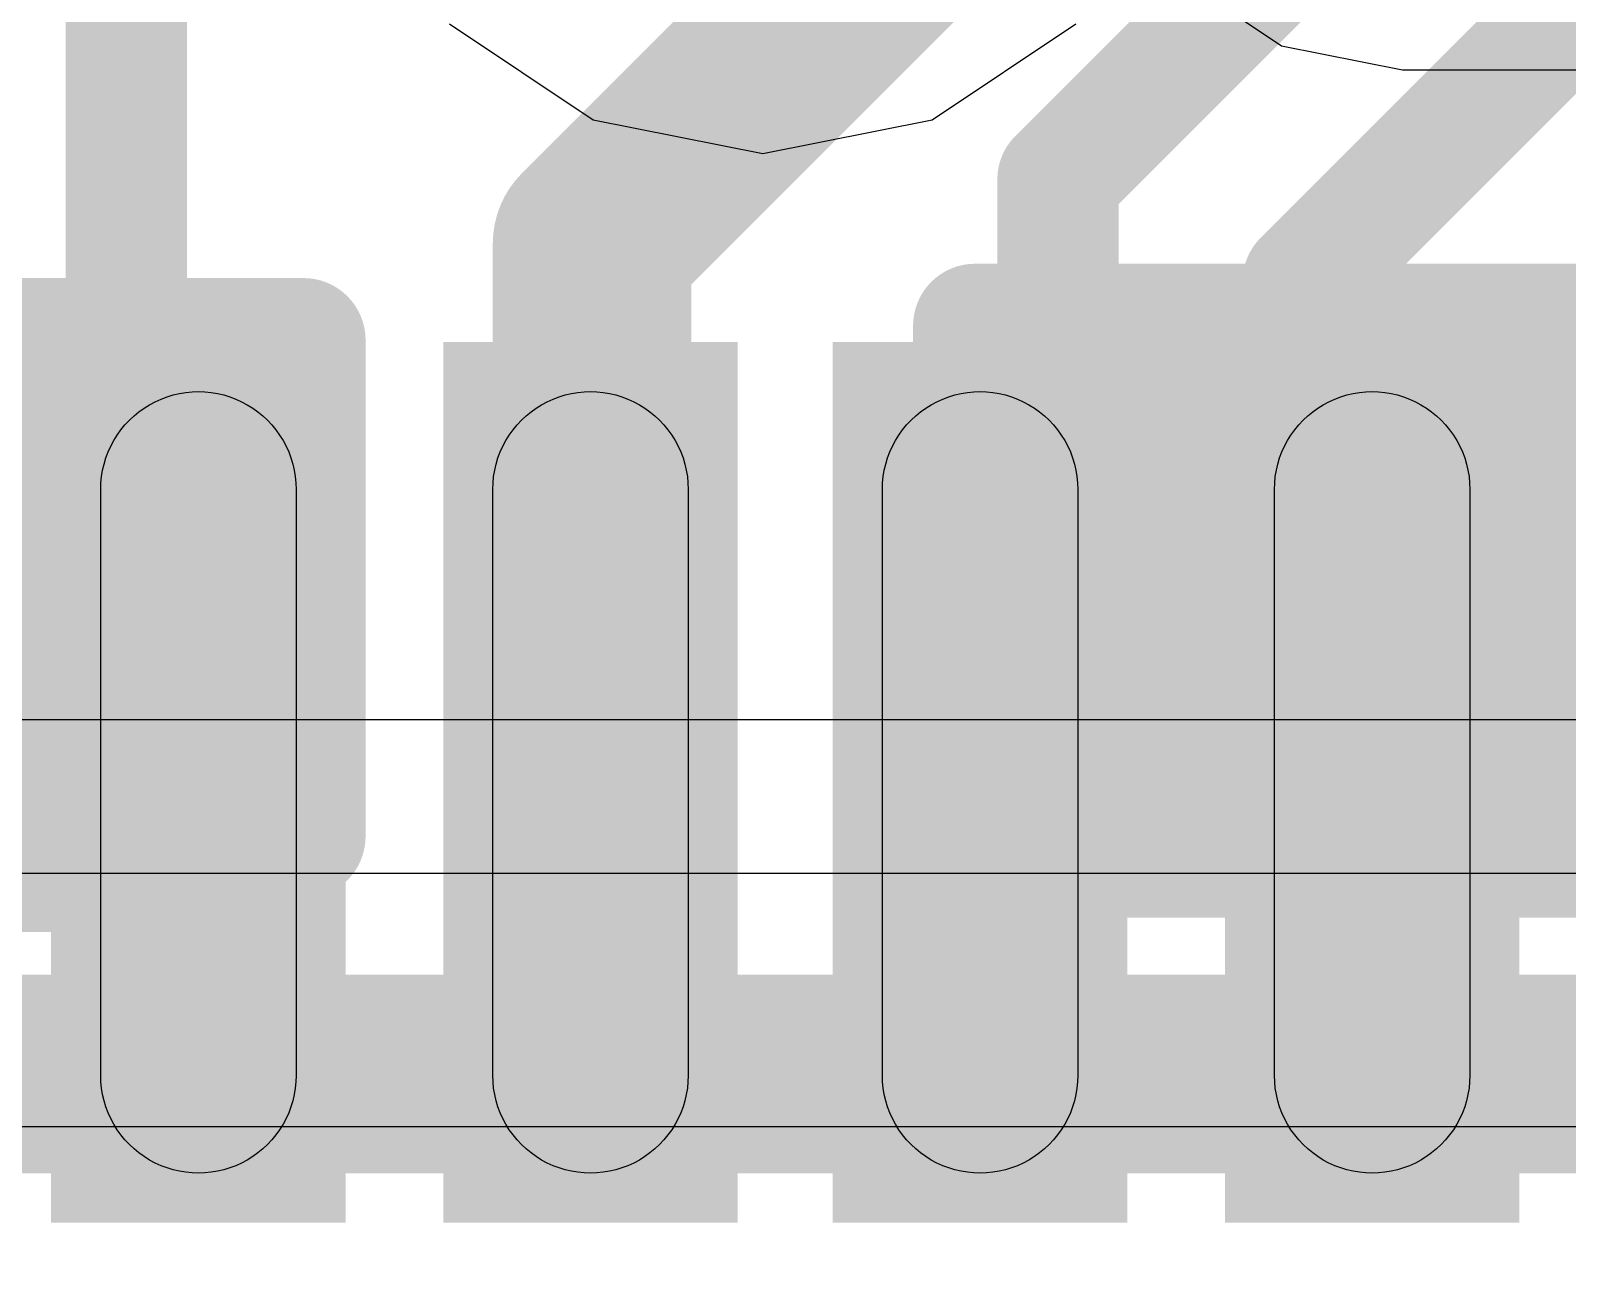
# Model space of a CAD drawing. Header units: inches. Extents: x 0 to 5271, y 0 to 5417.
# Drawn here: x 111.987 to 113.56, y 87.232 to 88.49 of the extents above; entities that cross this region are included whole.
import ezdxf

# ---------------------------------------------------------------- set-up
doc = ezdxf.new("R2010")
doc.units = ezdxf.units.IN
for name, color, linetype in [('Bottom Layer', 5, 'Continuous'), ('Bottom Paste', 16, 'Continuous'), ('Bottom Solder', 6, 'Continuous'), ('L6_SIG2', 130, 'Continuous'), ('Top Layer', 1, 'Continuous'), ('Top Overlay', 2, 'Continuous'), ('Top Paste', 8, 'Continuous'), ('Top Solder', 216, 'Continuous')]:
    doc.layers.add(name, color=color, linetype=linetype)

# ---------------------------------------------------------------- blocks, each defined once
blk = doc.blocks.new('WQFN_40_EP_5X5__B_417')
at = {"layer": 'Bottom Layer'}
for points in [[(-2.09934048, 1.90085472), (-2.09934048, 1.70085512), (-2.89933888, 1.70085512), (-2.89933888, 1.90085472)], [(-2.09934048, 1.49953472), (-2.09934048, 1.29953512), (-2.89933888, 1.29953512), (-2.89933888, 1.49953472)], [(-2.09934048, 1.10075472), (-2.09934048, 0.90075512), (-2.89933888, 0.90075512), (-2.89933888, 1.10075472)], [(-2.09934048, 0.69943472), (-2.09934048, 0.49943512), (-2.89933888, 0.49943512), (-2.89933888, 0.69943472)]]:
    blk.add_hatch(color=5, dxfattribs=at).paths.add_polyline_path(points)
at = {"layer": 'Bottom Solder'}
for points in [[(-2.04854048, 1.95165472), (-2.04854048, 1.65005512), (-2.95013888, 1.65005512), (-2.95013888, 1.95165472)], [(-2.04854048, 1.55033472), (-2.04854048, 1.24873512), (-2.95013888, 1.24873512), (-2.95013888, 1.55033472)], [(-2.04854048, 1.15155472), (-2.04854048, 0.84995512), (-2.95013888, 0.84995512), (-2.95013888, 1.15155472)], [(-2.04854048, 0.7502347199999999), (-2.04854048, 0.4486351199999999), (-2.95013888, 0.4486351199999999), (-2.95013888, 0.7502347199999999)]]:
    blk.add_hatch(color=6, dxfattribs=at).paths.add_polyline_path(points)
at = {"layer": 'Bottom Paste'}
for p, q in [((-2.8549092, 1.8839942), (-2.8493466, 1.887474)), ((-2.8493466, 1.887474), (-2.8435808, 1.8905474)), ((-2.8435808, 1.8905474), (-2.8376372, 1.8932398)), ((-2.8376372, 1.8932398), (-2.8315158, 1.8955512)), ((-2.8315158, 1.8955512), (-2.825242, 1.8974562)), ((-2.825242, 1.8974562), (-2.8188666, 1.8989294)), ((-2.8188666, 1.8989294), (-2.812415, 1.8999962)), ((-2.812415, 1.8999962), (-2.8058872, 1.9006566)), ((-2.8058872, 1.9006566), (-2.7993594, 1.9008598)), ((-2.7993594, 1.9008598), (-2.1993606, 1.9008598)), ((-2.1993606, 1.9008598), (-2.1928328, 1.9006566)), ((-2.1928328, 1.9006566), (-2.186305, 1.8999962)), ((-2.186305, 1.8999962), (-2.1798534, 1.8989294)), ((-2.1798534, 1.8989294), (-2.173478, 1.8974562)), ((-2.173478, 1.8974562), (-2.1672042, 1.8955512)), ((-2.1672042, 1.8955512), (-2.1610828, 1.8932398)), ((-2.1610828, 1.8932398), (-2.1551392, 1.8905474)), ((-2.1551392, 1.8905474), (-2.149348, 1.887474)), ((-2.149348, 1.887474), (-2.1438108, 1.8839942)), ((-2.870073, 1.8715736), (-2.8652978, 1.876044)), ((-2.8652978, 1.876044), (-2.8602432, 1.8801842)), ((-2.8602432, 1.8801842), (-2.8549092, 1.8839942)), ((-2.1438108, 1.8839942), (-2.1384768, 1.8801842)), ((-2.1384768, 1.8801842), (-2.1334222, 1.876044)), ((-2.1334222, 1.876044), (-2.128647, 1.8715736)), ((-2.8859734, 1.8508472), (-2.8824936, 1.8564098)), ((-2.8824936, 1.8564098), (-2.8786836, 1.8617438)), ((-2.8786836, 1.8617438), (-2.8745434, 1.8667984)), ((-2.8745434, 1.8667984), (-2.870073, 1.8715736)), ((-2.128647, 1.8715736), (-2.1241766, 1.8667984)), ((-2.1241766, 1.8667984), (-2.1200364, 1.8617438)), ((-2.1200364, 1.8617438), (-2.1162264, 1.8564098)), ((-2.1162264, 1.8564098), (-2.1127466, 1.8508472)), ((-2.8917392, 1.8391378), (-2.8890468, 1.8450814)), ((-2.8890468, 1.8450814), (-2.8859734, 1.8508472)), ((-2.1127466, 1.8508472), (-2.1096732, 1.8450814)), ((-2.1096732, 1.8450814), (-2.1069808, 1.8391378)), ((-2.8974288, 1.8203672), (-2.8959556, 1.8267426)), ((-2.8959556, 1.8267426), (-2.8940506, 1.8330164)), ((-2.8940506, 1.8330164), (-2.8917392, 1.8391378)), ((-2.1069808, 1.8391378), (-2.1046694, 1.8330164)), ((-2.1046694, 1.8330164), (-2.1027644, 1.8267426)), ((-2.1027644, 1.8267426), (-2.1012912, 1.8203672)), ((-2.899156, 1.8073878), (-2.8984956, 1.8139156)), ((-2.8984956, 1.8139156), (-2.8974288, 1.8203672)), ((-2.1012912, 1.8203672), (-2.1002244, 1.8139156)), ((-2.1002244, 1.8139156), (-2.1002244, 1.8139156)), ((-2.1002244, 1.8139156), (-2.099564, 1.8073878)), ((-2.8993592, 1.80086), (-2.899156, 1.8073878)), ((-2.899156, 1.7943322), (-2.8993592, 1.80086)), ((-2.8984956, 1.7878044), (-2.899156, 1.7943322)), ((-2.099564, 1.7943322), (-2.1002244, 1.7878044)), ((-2.099564, 1.8073878), (-2.0993608, 1.80086)), ((-2.0993608, 1.80086), (-2.099564, 1.7943322)), ((-2.8974288, 1.7813528), (-2.8984956, 1.7878044)), ((-2.8959556, 1.7749774), (-2.8974288, 1.7813528)), ((-2.1012912, 1.7813528), (-2.1027644, 1.7749774)), ((-2.1002244, 1.7878044), (-2.1012912, 1.7813528)), ((-2.8940506, 1.7687036), (-2.8959556, 1.7749774)), ((-2.8917392, 1.7625822), (-2.8940506, 1.7687036)), ((-2.8890468, 1.7566386), (-2.8917392, 1.7625822)), ((-2.1069808, 1.7625822), (-2.1096732, 1.7566386)), ((-2.1046694, 1.7687036), (-2.1069808, 1.7625822)), ((-2.1027644, 1.7749774), (-2.1046694, 1.7687036)), ((-2.8859734, 1.7508728), (-2.8890468, 1.7566386)), ((-2.8824936, 1.7453102), (-2.8859734, 1.7508728)), ((-2.1127466, 1.7508474), (-2.1162264, 1.7453102)), ((-2.1096732, 1.7566386), (-2.1127466, 1.7508474)), ((-2.8786836, 1.7399762), (-2.8824936, 1.7453102)), ((-2.8745434, 1.7349216), (-2.8786836, 1.7399762)), ((-2.870073, 1.7301464), (-2.8745434, 1.7349216)), ((-2.8652978, 1.725676), (-2.870073, 1.7301464)), ((-2.128647, 1.7301464), (-2.1334222, 1.725676)), ((-2.1241766, 1.7349216), (-2.128647, 1.7301464)), ((-2.1200364, 1.7399762), (-2.1241766, 1.7349216)), ((-2.1162264, 1.7453102), (-2.1200364, 1.7399762)), ((-2.8602432, 1.7215358), (-2.8652978, 1.725676)), ((-2.8549092, 1.7177258), (-2.8602432, 1.7215358)), ((-2.849372, 1.714246), (-2.8549092, 1.7177258)), ((-2.1438108, 1.7177258), (-2.1493734, 1.714246)), ((-2.1384768, 1.7215358), (-2.1438108, 1.7177258)), ((-2.1334222, 1.725676), (-2.1384768, 1.7215358)), ((-2.8435808, 1.7111726), (-2.849372, 1.714246)), ((-2.8376372, 1.7084802), (-2.8435808, 1.7111726)), ((-2.8315158, 1.7061688), (-2.8376372, 1.7084802)), ((-2.825242, 1.7042638), (-2.8315158, 1.7061688)), ((-2.8188666, 1.7027906), (-2.825242, 1.7042638)), ((-2.812415, 1.7017238), (-2.8188666, 1.7027906)), ((-2.8058872, 1.7010634), (-2.812415, 1.7017238)), ((-2.7993594, 1.7008602), (-2.8058872, 1.7010634)), ((-2.1993606, 1.7008602), (-2.7993594, 1.7008602)), ((-2.1928328, 1.7010634), (-2.1993606, 1.7008602)), ((-2.186305, 1.7017238), (-2.1928328, 1.7010634)), ((-2.1798534, 1.7027906), (-2.186305, 1.7017238)), ((-2.173478, 1.7042638), (-2.1798534, 1.7027906)), ((-2.1672042, 1.7061688), (-2.173478, 1.7042638)), ((-2.1610828, 1.7084802), (-2.1672042, 1.7061688)), ((-2.1551392, 1.7111726), (-2.1610828, 1.7084802)), ((-2.1493734, 1.714246), (-2.1551392, 1.7111726)), ((-2.8376372, 1.4919198), (-2.8315158, 1.4942312)), ((-2.8315158, 1.4942312), (-2.825242, 1.4961362)), ((-2.825242, 1.4961362), (-2.8188666, 1.4976094)), ((-2.8188666, 1.4976094), (-2.812415, 1.4986762)), ((-2.812415, 1.4986762), (-2.8058872, 1.4993366)), ((-2.8058872, 1.4993366), (-2.7993594, 1.4995398)), ((-2.7993594, 1.4995398), (-2.1993606, 1.4995398)), ((-2.1993606, 1.4995398), (-2.1928328, 1.4993366)), ((-2.1928328, 1.4993366), (-2.186305, 1.4986762)), ((-2.186305, 1.4986762), (-2.1798534, 1.4976094)), ((-2.1798534, 1.4976094), (-2.173478, 1.4961362)), ((-2.173478, 1.4961362), (-2.1672042, 1.4942312)), ((-2.1672042, 1.4942312), (-2.1610828, 1.4919198)), ((-2.8652978, 1.474724), (-2.8602432, 1.4788642)), ((-2.8602432, 1.4788642), (-2.8549092, 1.4826742)), ((-2.8549092, 1.4826742), (-2.8493466, 1.486154)), ((-2.8493466, 1.486154), (-2.8435808, 1.4892274)), ((-2.8435808, 1.4892274), (-2.8376372, 1.4919198)), ((-2.1610828, 1.4919198), (-2.1551392, 1.4892274)), ((-2.1551392, 1.4892274), (-2.149348, 1.486154)), ((-2.149348, 1.486154), (-2.1438108, 1.4826742)), ((-2.1438108, 1.4826742), (-2.1384768, 1.4788642)), ((-2.1384768, 1.4788642), (-2.1334222, 1.474724)), ((-2.8786836, 1.4604238), (-2.8745434, 1.4654784)), ((-2.8745434, 1.4654784), (-2.870073, 1.4702536)), ((-2.870073, 1.4702536), (-2.8652978, 1.474724)), ((-2.1334222, 1.474724), (-2.128647, 1.4702536)), ((-2.128647, 1.4702536), (-2.1241766, 1.4654784)), ((-2.1241766, 1.4654784), (-2.1200364, 1.4604238)), ((-2.8890468, 1.4437614), (-2.8859734, 1.4495272)), ((-2.8859734, 1.4495272), (-2.8824936, 1.4550898)), ((-2.8824936, 1.4550898), (-2.8786836, 1.4604238)), ((-2.1200364, 1.4604238), (-2.1162264, 1.4550898)), ((-2.1162264, 1.4550898), (-2.1127466, 1.4495272)), ((-2.1127466, 1.4495272), (-2.1096732, 1.4437614)), ((-2.8959556, 1.4254226), (-2.8940506, 1.4316964)), ((-2.8940506, 1.4316964), (-2.8917392, 1.4378178)), ((-2.8917392, 1.4378178), (-2.8890468, 1.4437614)), ((-2.1096732, 1.4437614), (-2.1069808, 1.4378178)), ((-2.1069808, 1.4378178), (-2.1046694, 1.4316964)), ((-2.1046694, 1.4316964), (-2.1027644, 1.4254226)), ((-2.8984956, 1.4125956), (-2.8974288, 1.4190472)), ((-2.8974288, 1.4190472), (-2.8959556, 1.4254226)), ((-2.1027644, 1.4254226), (-2.1012912, 1.4190472)), ((-2.1012912, 1.4190472), (-2.1002244, 1.4125956)), ((-2.8993592, 1.39954), (-2.899156, 1.4060678)), ((-2.899156, 1.4060678), (-2.8984956, 1.4125956)), ((-2.1002244, 1.4125956), (-2.1002244, 1.4125956)), ((-2.1002244, 1.4125956), (-2.099564, 1.4060678)), ((-2.099564, 1.4060678), (-2.0993608, 1.39954)), ((-2.899156, 1.3930122), (-2.8993592, 1.39954)), ((-2.8984956, 1.3864844), (-2.899156, 1.3930122)), ((-2.8974288, 1.3800328), (-2.8984956, 1.3864844)), ((-2.1002244, 1.3864844), (-2.1012912, 1.3800328)), ((-2.099564, 1.3930122), (-2.1002244, 1.3864844)), ((-2.0993608, 1.39954), (-2.099564, 1.3930122)), ((-2.8959556, 1.3736574), (-2.8974288, 1.3800328)), ((-2.8940506, 1.3673836), (-2.8959556, 1.3736574)), ((-2.1027644, 1.3736574), (-2.1046694, 1.3673836)), ((-2.1012912, 1.3800328), (-2.1027644, 1.3736574)), ((-2.8917392, 1.3612622), (-2.8940506, 1.3673836)), ((-2.8890468, 1.3553186), (-2.8917392, 1.3612622)), ((-2.8859734, 1.3495528), (-2.8890468, 1.3553186)), ((-2.1096732, 1.3553186), (-2.1127466, 1.3495274)), ((-2.1069808, 1.3612622), (-2.1096732, 1.3553186)), ((-2.1046694, 1.3673836), (-2.1069808, 1.3612622)), ((-2.8824936, 1.3439902), (-2.8859734, 1.3495528)), ((-2.8786836, 1.3386562), (-2.8824936, 1.3439902)), ((-2.8745434, 1.3336016), (-2.8786836, 1.3386562)), ((-2.1200364, 1.3386562), (-2.1241766, 1.3336016)), ((-2.1162264, 1.3439902), (-2.1200364, 1.3386562)), ((-2.1127466, 1.3495274), (-2.1162264, 1.3439902)), ((-2.870073, 1.3288264), (-2.8745434, 1.3336016)), ((-2.8652978, 1.324356), (-2.870073, 1.3288264)), ((-2.8602432, 1.3202158), (-2.8652978, 1.324356)), ((-2.1334222, 1.324356), (-2.1384768, 1.3202158)), ((-2.128647, 1.3288264), (-2.1334222, 1.324356)), ((-2.1241766, 1.3336016), (-2.128647, 1.3288264)), ((-2.8549092, 1.3164058), (-2.8602432, 1.3202158)), ((-2.849372, 1.312926), (-2.8549092, 1.3164058)), ((-2.8435808, 1.3098526), (-2.849372, 1.312926)), ((-2.8376372, 1.3071602), (-2.8435808, 1.3098526)), ((-2.8315158, 1.3048488), (-2.8376372, 1.3071602)), ((-2.1610828, 1.3071602), (-2.1672042, 1.3048488)), ((-2.1551392, 1.3098526), (-2.1610828, 1.3071602)), ((-2.1493734, 1.312926), (-2.1551392, 1.3098526)), ((-2.1438108, 1.3164058), (-2.1493734, 1.312926)), ((-2.1384768, 1.3202158), (-2.1438108, 1.3164058)), ((-2.825242, 1.3029438), (-2.8315158, 1.3048488)), ((-2.8188666, 1.3014706), (-2.825242, 1.3029438)), ((-2.812415, 1.3004038), (-2.8188666, 1.3014706)), ((-2.8058872, 1.2997434), (-2.812415, 1.3004038)), ((-2.7993594, 1.2995402), (-2.8058872, 1.2997434)), ((-2.1993606, 1.2995402), (-2.7993594, 1.2995402)), ((-2.1928328, 1.2997434), (-2.1993606, 1.2995402)), ((-2.186305, 1.3004038), (-2.1928328, 1.2997434)), ((-2.1798534, 1.3014706), (-2.186305, 1.3004038)), ((-2.173478, 1.3029438), (-2.1798534, 1.3014706)), ((-2.1672042, 1.3048488), (-2.173478, 1.3029438)), ((-2.8549092, 1.0838942), (-2.8493466, 1.087374)), ((-2.8493466, 1.087374), (-2.8435808, 1.0904474)), ((-2.8435808, 1.0904474), (-2.8376372, 1.0931398)), ((-2.8376372, 1.0931398), (-2.8315158, 1.0954512)), ((-2.8315158, 1.0954512), (-2.825242, 1.0973562)), ((-2.825242, 1.0973562), (-2.8188666, 1.0988294)), ((-2.8188666, 1.0988294), (-2.812415, 1.0998962)), ((-2.812415, 1.0998962), (-2.8058872, 1.1005566)), ((-2.8058872, 1.1005566), (-2.7993594, 1.1007598)), ((-2.7993594, 1.1007598), (-2.1993606, 1.1007598)), ((-2.1993606, 1.1007598), (-2.1928328, 1.1005566)), ((-2.1928328, 1.1005566), (-2.186305, 1.0998962)), ((-2.186305, 1.0998962), (-2.1798534, 1.0988294)), ((-2.1798534, 1.0988294), (-2.173478, 1.0973562)), ((-2.173478, 1.0973562), (-2.1672042, 1.0954512)), ((-2.1672042, 1.0954512), (-2.1610828, 1.0931398)), ((-2.1610828, 1.0931398), (-2.1551392, 1.0904474)), ((-2.1551392, 1.0904474), (-2.149348, 1.087374)), ((-2.149348, 1.087374), (-2.1438108, 1.0838942)), ((-2.8745434, 1.0666984), (-2.870073, 1.0714736)), ((-2.870073, 1.0714736), (-2.8652978, 1.075944)), ((-2.8652978, 1.075944), (-2.8602432, 1.0800842)), ((-2.8602432, 1.0800842), (-2.8549092, 1.0838942)), ((-2.1438108, 1.0838942), (-2.1384768, 1.0800842)), ((-2.1384768, 1.0800842), (-2.1334222, 1.075944)), ((-2.1334222, 1.075944), (-2.128647, 1.0714736)), ((-2.128647, 1.0714736), (-2.1241766, 1.0666984)), ((-2.8859734, 1.0507472), (-2.8824936, 1.0563098)), ((-2.8824936, 1.0563098), (-2.8786836, 1.0616438)), ((-2.8786836, 1.0616438), (-2.8745434, 1.0666984)), ((-2.1241766, 1.0666984), (-2.1200364, 1.0616438)), ((-2.1200364, 1.0616438), (-2.1162264, 1.0563098)), ((-2.1162264, 1.0563098), (-2.1127466, 1.0507472)), ((-2.8940506, 1.0329164), (-2.8917392, 1.0390378)), ((-2.8917392, 1.0390378), (-2.8890468, 1.0449814)), ((-2.8890468, 1.0449814), (-2.8859734, 1.0507472)), ((-2.1127466, 1.0507472), (-2.1096732, 1.0449814)), ((-2.1096732, 1.0449814), (-2.1069808, 1.0390378)), ((-2.1069808, 1.0390378), (-2.1046694, 1.0329164)), ((-2.8974288, 1.0202672), (-2.8959556, 1.0266426)), ((-2.8959556, 1.0266426), (-2.8940506, 1.0329164)), ((-2.1046694, 1.0329164), (-2.1027644, 1.0266426)), ((-2.1027644, 1.0266426), (-2.1012912, 1.0202672)), ((-2.8993592, 1.00076), (-2.899156, 1.0072878)), ((-2.899156, 1.0072878), (-2.8984956, 1.0138156)), ((-2.8984956, 1.0138156), (-2.8974288, 1.0202672)), ((-2.1012912, 1.0202672), (-2.1002244, 1.0138156)), ((-2.1002244, 1.0138156), (-2.1002244, 1.0138156)), ((-2.1002244, 1.0138156), (-2.099564, 1.0072878)), ((-2.099564, 1.0072878), (-2.0993608, 1.00076)), ((-2.899156, 0.9942321999999999), (-2.8993592, 1.00076)), ((-2.8984956, 0.9877043999999998), (-2.899156, 0.9942321999999999)), ((-2.099564, 0.9942321999999999), (-2.1002244, 0.9877043999999998)), ((-2.0993608, 1.00076), (-2.099564, 0.9942321999999999)), ((-2.8974288, 0.9812527999999999), (-2.8984956, 0.9877043999999998)), ((-2.8959556, 0.9748773999999999), (-2.8974288, 0.9812527999999999)), ((-2.1012912, 0.9812527999999999), (-2.1027644, 0.9748773999999999)), ((-2.1002244, 0.9877043999999998), (-2.1012912, 0.9812527999999999)), ((-2.8940506, 0.9686036), (-2.8959556, 0.9748773999999999)), ((-2.8917392, 0.9624822000000001), (-2.8940506, 0.9686036)), ((-2.8890468, 0.9565385999999999), (-2.8917392, 0.9624822000000001)), ((-2.1069808, 0.9624822000000001), (-2.1096732, 0.9565385999999999)), ((-2.1046694, 0.9686036), (-2.1069808, 0.9624822000000001)), ((-2.1027644, 0.9748773999999999), (-2.1046694, 0.9686036)), ((-2.8859734, 0.9507728), (-2.8890468, 0.9565385999999999)), ((-2.8824936, 0.9452102), (-2.8859734, 0.9507728)), ((-2.8786836, 0.9398761999999999), (-2.8824936, 0.9452102)), ((-2.1162264, 0.9452102), (-2.1200364, 0.9398761999999999)), ((-2.1127466, 0.9507473999999999), (-2.1162264, 0.9452102)), ((-2.1096732, 0.9565385999999999), (-2.1127466, 0.9507473999999999)), ((-2.8745434, 0.9348216), (-2.8786836, 0.9398761999999999)), ((-2.870073, 0.9300464), (-2.8745434, 0.9348216)), ((-2.8652978, 0.925576), (-2.870073, 0.9300464)), ((-2.128647, 0.9300464), (-2.1334222, 0.925576)), ((-2.1241766, 0.9348216), (-2.128647, 0.9300464)), ((-2.1200364, 0.9398761999999999), (-2.1241766, 0.9348216)), ((-2.8602432, 0.9214357999999999), (-2.8652978, 0.925576)), ((-2.8549092, 0.9176257999999999), (-2.8602432, 0.9214357999999999)), ((-2.849372, 0.914146), (-2.8549092, 0.9176257999999999)), ((-2.8435808, 0.9110725999999999), (-2.849372, 0.914146)), ((-2.1493734, 0.914146), (-2.1551392, 0.9110725999999999)), ((-2.1438108, 0.9176257999999999), (-2.1493734, 0.914146)), ((-2.1384768, 0.9214357999999999), (-2.1438108, 0.9176257999999999)), ((-2.1334222, 0.925576), (-2.1384768, 0.9214357999999999)), ((-2.8376372, 0.9083802000000001), (-2.8435808, 0.9110725999999999)), ((-2.8315158, 0.9060688), (-2.8376372, 0.9083802000000001)), ((-2.825242, 0.9041637999999999), (-2.8315158, 0.9060688)), ((-2.8188666, 0.9026906), (-2.825242, 0.9041637999999999)), ((-2.812415, 0.9016238), (-2.8188666, 0.9026906)), ((-2.8058872, 0.9009634), (-2.812415, 0.9016238)), ((-2.7993594, 0.9007602), (-2.8058872, 0.9009634)), ((-2.1993606, 0.9007602), (-2.7993594, 0.9007602)), ((-2.1928328, 0.9009634), (-2.1993606, 0.9007602)), ((-2.186305, 0.9016238), (-2.1928328, 0.9009634)), ((-2.1798534, 0.9026906), (-2.186305, 0.9016238)), ((-2.173478, 0.9041637999999999), (-2.1798534, 0.9026906)), ((-2.1672042, 0.9060688), (-2.173478, 0.9041637999999999)), ((-2.1610828, 0.9083802000000001), (-2.1672042, 0.9060688)), ((-2.1551392, 0.9110725999999999), (-2.1610828, 0.9083802000000001)), ((-2.8376372, 0.6918198), (-2.8315158, 0.6941312)), ((-2.8315158, 0.6941312), (-2.825242, 0.6960362)), ((-2.825242, 0.6960362), (-2.8188666, 0.6975094)), ((-2.8188666, 0.6975094), (-2.812415, 0.6985762)), ((-2.812415, 0.6985762), (-2.8058872, 0.6992366)), ((-2.8058872, 0.6992366), (-2.7993594, 0.6994398)), ((-2.7993594, 0.6994398), (-2.1993606, 0.6994398)), ((-2.1993606, 0.6994398), (-2.1928328, 0.6992366)), ((-2.1928328, 0.6992366), (-2.186305, 0.6985762)), ((-2.186305, 0.6985762), (-2.1798534, 0.6975094)), ((-2.1798534, 0.6975094), (-2.173478, 0.6960362)), ((-2.173478, 0.6960362), (-2.1672042, 0.6941312)), ((-2.1672042, 0.6941312), (-2.1610828, 0.6918198)), ((-2.8652978, 0.674624), (-2.8602432, 0.6787641999999999)), ((-2.8602432, 0.6787641999999999), (-2.8549092, 0.6825742)), ((-2.8549092, 0.6825742), (-2.8493466, 0.6860539999999999)), ((-2.8493466, 0.6860539999999999), (-2.8435808, 0.6891274)), ((-2.8435808, 0.6891274), (-2.8376372, 0.6918198)), ((-2.1610828, 0.6918198), (-2.1551392, 0.6891274)), ((-2.1551392, 0.6891274), (-2.149348, 0.6860539999999999)), ((-2.149348, 0.6860539999999999), (-2.1438108, 0.6825742)), ((-2.1438108, 0.6825742), (-2.1384768, 0.6787641999999999)), ((-2.1384768, 0.6787641999999999), (-2.1334222, 0.674624)), ((-2.8786836, 0.6603237999999999), (-2.8745434, 0.6653783999999999)), ((-2.8745434, 0.6653783999999999), (-2.870073, 0.6701536)), ((-2.870073, 0.6701536), (-2.8652978, 0.674624)), ((-2.1334222, 0.674624), (-2.128647, 0.6701536)), ((-2.128647, 0.6701536), (-2.1241766, 0.6653783999999999)), ((-2.1241766, 0.6653783999999999), (-2.1200364, 0.6603237999999999)), ((-2.8890468, 0.6436613999999999), (-2.8859734, 0.6494272)), ((-2.8859734, 0.6494272), (-2.8824936, 0.6549898)), ((-2.8824936, 0.6549898), (-2.8786836, 0.6603237999999999)), ((-2.1200364, 0.6603237999999999), (-2.1162264, 0.6549898)), ((-2.1162264, 0.6549898), (-2.1127466, 0.6494272)), ((-2.1127466, 0.6494272), (-2.1096732, 0.6436613999999999)), ((-2.8959556, 0.6253226), (-2.8940506, 0.6315964)), ((-2.8940506, 0.6315964), (-2.8917392, 0.6377178)), ((-2.8917392, 0.6377178), (-2.8890468, 0.6436613999999999)), ((-2.1096732, 0.6436613999999999), (-2.1069808, 0.6377178)), ((-2.1069808, 0.6377178), (-2.1046694, 0.6315964)), ((-2.1046694, 0.6315964), (-2.1027644, 0.6253226)), ((-2.8984956, 0.6124955999999999), (-2.8974288, 0.6189472)), ((-2.8974288, 0.6189472), (-2.8959556, 0.6253226)), ((-2.1027644, 0.6253226), (-2.1012912, 0.6189472)), ((-2.1012912, 0.6189472), (-2.1002244, 0.6124955999999999)), ((-2.8993592, 0.59944), (-2.899156, 0.6059678)), ((-2.899156, 0.5929122), (-2.8993592, 0.59944)), ((-2.899156, 0.6059678), (-2.8984956, 0.6124955999999999)), ((-2.1002244, 0.6124955999999999), (-2.1002244, 0.6124955999999999)), ((-2.1002244, 0.6124955999999999), (-2.099564, 0.6059678)), ((-2.099564, 0.6059678), (-2.0993608, 0.59944)), ((-2.0993608, 0.59944), (-2.099564, 0.5929122)), ((-2.8984956, 0.5863843999999999), (-2.899156, 0.5929122)), ((-2.8974288, 0.5799328), (-2.8984956, 0.5863843999999999)), ((-2.1002244, 0.5863843999999999), (-2.1012912, 0.5799328)), ((-2.099564, 0.5929122), (-2.1002244, 0.5863843999999999)), ((-2.8959556, 0.5735574), (-2.8974288, 0.5799328)), ((-2.8940506, 0.5672836), (-2.8959556, 0.5735574)), ((-2.8917392, 0.5611622), (-2.8940506, 0.5672836)), ((-2.1046694, 0.5672836), (-2.1069808, 0.5611622)), ((-2.1027644, 0.5735574), (-2.1046694, 0.5672836)), ((-2.1012912, 0.5799328), (-2.1027644, 0.5735574)), ((-2.8890468, 0.5552186), (-2.8917392, 0.5611622)), ((-2.8859734, 0.5494528), (-2.8890468, 0.5552186)), ((-2.1096732, 0.5552186), (-2.1127466, 0.5494274)), ((-2.1069808, 0.5611622), (-2.1096732, 0.5552186)), ((-2.8824936, 0.5438902), (-2.8859734, 0.5494528)), ((-2.8786836, 0.5385561999999999), (-2.8824936, 0.5438902)), ((-2.8745434, 0.5335015999999999), (-2.8786836, 0.5385561999999999)), ((-2.1200364, 0.5385561999999999), (-2.1241766, 0.5335015999999999)), ((-2.1162264, 0.5438902), (-2.1200364, 0.5385561999999999)), ((-2.1127466, 0.5494274), (-2.1162264, 0.5438902)), ((-2.870073, 0.5287264), (-2.8745434, 0.5335015999999999)), ((-2.8652978, 0.5242559999999999), (-2.870073, 0.5287264)), ((-2.8602432, 0.5201157999999999), (-2.8652978, 0.5242559999999999)), ((-2.8549092, 0.5163058), (-2.8602432, 0.5201157999999999)), ((-2.1384768, 0.5201157999999999), (-2.1438108, 0.5163058)), ((-2.1334222, 0.5242559999999999), (-2.1384768, 0.5201157999999999)), ((-2.128647, 0.5287264), (-2.1334222, 0.5242559999999999)), ((-2.1241766, 0.5335015999999999), (-2.128647, 0.5287264)), ((-2.849372, 0.512826), (-2.8549092, 0.5163058)), ((-2.8435808, 0.5097526), (-2.849372, 0.512826)), ((-2.8376372, 0.5070602), (-2.8435808, 0.5097526)), ((-2.8315158, 0.5047488), (-2.8376372, 0.5070602)), ((-2.825242, 0.5028438), (-2.8315158, 0.5047488)), ((-2.1672042, 0.5047488), (-2.173478, 0.5028438)), ((-2.1610828, 0.5070602), (-2.1672042, 0.5047488)), ((-2.1551392, 0.5097526), (-2.1610828, 0.5070602)), ((-2.1493734, 0.512826), (-2.1551392, 0.5097526)), ((-2.1438108, 0.5163058), (-2.1493734, 0.512826)), ((-2.8188666, 0.5013706), (-2.825242, 0.5028438)), ((-2.812415, 0.5003038), (-2.8188666, 0.5013706)), ((-2.8058872, 0.4996434), (-2.812415, 0.5003038)), ((-2.7993594, 0.4994401999999999), (-2.8058872, 0.4996434)), ((-2.1993606, 0.4994401999999999), (-2.7993594, 0.4994401999999999)), ((-2.1928328, 0.4996434), (-2.1993606, 0.4994401999999999)), ((-2.186305, 0.5003038), (-2.1928328, 0.4996434)), ((-2.1798534, 0.5013706), (-2.186305, 0.5003038)), ((-2.173478, 0.5028438), (-2.1798534, 0.5013706))]:
    blk.add_line(p, q, dxfattribs=at)
blk = doc.blocks.new('CAP_0402_587')
at = {"layer": 'Top Layer'}
for points in [[(-0.69849492, -0.31752032), (-0.69849492, 0.31747968), (-0.24129492, 0.31747968), (-0.24129492, -0.31752032)], [(0.2413050799999999, -0.31752032), (0.24130508, 0.31747968), (0.6985050799999999, 0.31747968), (0.6985050799999999, -0.31752032)]]:
    blk.add_hatch(color=1, dxfattribs=at).paths.add_polyline_path(points)
at = {"layer": 'Top Paste'}
for points in [[(-0.69849492, -0.31752032), (-0.69849492, 0.31747968), (-0.24129492, 0.31747968), (-0.24129492, -0.31752032)], [(0.2413050799999999, -0.31752032), (0.24130508, 0.31747968), (0.6985050799999999, 0.31747968), (0.6985050799999999, -0.31752032)]]:
    blk.add_hatch(color=8, dxfattribs=at).paths.add_polyline_path(points)
at = {"layer": 'Top Solder'}
for points in [[(-0.7584947999999999, -0.3775202), (-0.7584947999999999, 0.37747956), (-0.1812950399999999, 0.37747956), (-0.18129504, -0.3775202)], [(0.1813051999999999, -0.3775202), (0.1813052, 0.37747956), (0.75850496, 0.37747956), (0.75850496, -0.3775202)]]:
    blk.add_hatch(color=216, dxfattribs=at).paths.add_polyline_path(points)
at = {"layer": 'Top Overlay'}
for points in [[(-0.78739492, 0.40637968, 0.127, 0.127, 0), (-0.27939492, 0.40637968, 0.127, 0.127, 0)], [(-0.78739492, 0.40637968, 0.127, 0.127, 0), (-0.78739492, -0.4064203199999999, 0.127, 0.127, 0)], [(0.27940508, 0.40637968, 0.127, 0.127, 0), (0.7874050799999999, 0.40637968, 0.127, 0.127, 0)], [(0.7874050799999999, 0.40637968, 0.127, 0.127, 0), (0.7874050799999999, -0.4064203199999999, 0.127, 0.127, 0)], [(-0.78739492, -0.4064203199999999, 0.127, 0.127, 0), (-0.27939492, -0.4064203199999999, 0.127, 0.127, 0)], [(0.27940508, -0.4064203199999999, 0.127, 0.127, 0), (0.7874050799999999, -0.4064203199999999, 0.127, 0.127, 0)]]:
    blk.add_lwpolyline(points, format="xyseb", dxfattribs=at)
for points in [[(-0.81914492, 0.40637968, 0.0635, 0.0635, 1), (-0.7556449199999999, 0.40637968, 0.0635, 0.0635, 1)], [(-0.81914492, 0.40637968, 0.0635, 0.0635, 1), (-0.7556449199999999, 0.40637968, 0.0635, 0.0635, 1)], [(-0.31114492, 0.40637968, 0.0635, 0.0635, 1), (-0.24764492, 0.40637968, 0.0635, 0.0635, 1)], [(0.24765508, 0.40637968, 0.0635, 0.0635, 1), (0.31115508, 0.40637968, 0.0635, 0.0635, 1)], [(0.75565508, 0.40637968, 0.0635, 0.0635, 1), (0.8191550799999999, 0.40637968, 0.0635, 0.0635, 1)], [(0.75565508, 0.40637968, 0.0635, 0.0635, 1), (0.8191550799999999, 0.40637968, 0.0635, 0.0635, 1)], [(-0.81914492, -0.4064203199999999, 0.0635, 0.0635, 1), (-0.7556449199999999, -0.4064203199999999, 0.0635, 0.0635, 1)], [(-0.81914492, -0.4064203199999999, 0.0635, 0.0635, 1), (-0.7556449199999999, -0.4064203199999999, 0.0635, 0.0635, 1)], [(-0.31114492, -0.4064203199999999, 0.0635, 0.0635, 1), (-0.24764492, -0.4064203199999999, 0.0635, 0.0635, 1)], [(0.24765508, -0.4064203199999999, 0.0635, 0.0635, 1), (0.31115508, -0.4064203199999999, 0.0635, 0.0635, 1)], [(0.75565508, -0.4064203199999999, 0.0635, 0.0635, 1), (0.8191550799999999, -0.4064203199999999, 0.0635, 0.0635, 1)], [(0.75565508, -0.4064203199999999, 0.0635, 0.0635, 1), (0.8191550799999999, -0.4064203199999999, 0.0635, 0.0635, 1)]]:
    blk.add_lwpolyline(points, format="xyseb", close=True, dxfattribs=at)
blk = doc.blocks.new('CAP_0402_588')
at = {"layer": 'Top Layer'}
for points in [[(-0.69852032, -0.3174695199999999), (-0.69852032, 0.31753048), (-0.2413203199999999, 0.31753048), (-0.24132032, -0.3174695199999999)], [(0.24127968, -0.3174695199999999), (0.24127968, 0.31753048), (0.69847968, 0.31753048), (0.69847968, -0.3174695199999999)]]:
    blk.add_hatch(color=1, dxfattribs=at).paths.add_polyline_path(points)
at = {"layer": 'Top Paste'}
for points in [[(-0.69852032, -0.3174695199999999), (-0.69852032, 0.31753048), (-0.2413203199999999, 0.31753048), (-0.24132032, -0.3174695199999999)], [(0.24127968, -0.3174695199999999), (0.24127968, 0.31753048), (0.69847968, 0.31753048), (0.69847968, -0.3174695199999999)]]:
    blk.add_hatch(color=8, dxfattribs=at).paths.add_polyline_path(points)
at = {"layer": 'Top Solder'}
for points in [[(-0.7585202, -0.3774694), (-0.7585202, 0.37753036), (-0.1813204399999999, 0.37753036), (-0.18132044, -0.3774694)], [(0.1812797999999999, -0.3774694), (0.1812798, 0.37753036), (0.7584795599999999, 0.37753036), (0.7584795599999999, -0.3774694)]]:
    blk.add_hatch(color=216, dxfattribs=at).paths.add_polyline_path(points)
at = {"layer": 'Top Overlay'}
for points in [[(-0.78742032, 0.40643048, 0.127, 0.127, 0), (-0.27942032, 0.40643048, 0.127, 0.127, 0)], [(-0.78742032, 0.40643048, 0.127, 0.127, 0), (-0.78742032, -0.40636952, 0.127, 0.127, 0)], [(0.27937968, 0.40643048, 0.127, 0.127, 0), (0.78737968, 0.40643048, 0.127, 0.127, 0)], [(0.78737968, 0.40643048, 0.127, 0.127, 0), (0.78737968, -0.40636952, 0.127, 0.127, 0)], [(-0.78742032, -0.40636952, 0.127, 0.127, 0), (-0.27942032, -0.40636952, 0.127, 0.127, 0)], [(0.27937968, -0.40636952, 0.127, 0.127, 0), (0.78737968, -0.40636952, 0.127, 0.127, 0)]]:
    blk.add_lwpolyline(points, format="xyseb", dxfattribs=at)
for points in [[(-0.81917032, 0.40643048, 0.0635, 0.0635, 1), (-0.75567032, 0.40643048, 0.0635, 0.0635, 1)], [(-0.81917032, 0.40643048, 0.0635, 0.0635, 1), (-0.75567032, 0.40643048, 0.0635, 0.0635, 1)], [(-0.3111703199999999, 0.40643048, 0.0635, 0.0635, 1), (-0.24767032, 0.40643048, 0.0635, 0.0635, 1)], [(0.24762968, 0.40643048, 0.0635, 0.0635, 1), (0.31112968, 0.40643048, 0.0635, 0.0635, 1)], [(0.75562968, 0.40643048, 0.0635, 0.0635, 1), (0.81912968, 0.40643048, 0.0635, 0.0635, 1)], [(0.75562968, 0.40643048, 0.0635, 0.0635, 1), (0.81912968, 0.40643048, 0.0635, 0.0635, 1)], [(-0.81917032, -0.40636952, 0.0635, 0.0635, 1), (-0.75567032, -0.40636952, 0.0635, 0.0635, 1)], [(-0.81917032, -0.40636952, 0.0635, 0.0635, 1), (-0.75567032, -0.40636952, 0.0635, 0.0635, 1)], [(-0.3111703199999999, -0.40636952, 0.0635, 0.0635, 1), (-0.24767032, -0.40636952, 0.0635, 0.0635, 1)], [(0.24762968, -0.40636952, 0.0635, 0.0635, 1), (0.31112968, -0.40636952, 0.0635, 0.0635, 1)], [(0.75562968, -0.40636952, 0.0635, 0.0635, 1), (0.81912968, -0.40636952, 0.0635, 0.0635, 1)], [(0.75562968, -0.40636952, 0.0635, 0.0635, 1), (0.81912968, -0.40636952, 0.0635, 0.0635, 1)]]:
    blk.add_lwpolyline(points, format="xyseb", close=True, dxfattribs=at)

msp = doc.modelspace()

# ---------------------------------------------------------------- linework, layer by layer
at = {"layer": 'Bottom Layer'}
for points in [[(112.56169512, 88.27222122, 0.2032, 0.2032, 0), (113.93472006, 89.64524616, 0.2032, 0.2032, 0)], [(113.47678854, 88.42098648, 0.12418314, 0.12418314, 0), (113.8321828, 88.77638074, 0.12418314, 0.12418314, 0)], [(113.03862584, 88.3380504, 0.12418314, 0.12418314, 0), (113.37274506, 88.67216961999999, 0.12418314, 0.12418314, 0)], [(112.08497522, 88.09427898, 0.12418314, 0.12418314, 0), (112.08497522, 88.55902277999999, 0.12418314, 0.12418314, 0)], [(113.28980898, 88.23400946, 0.12418314, 0.12418314, 0), (113.476786, 88.42098648, 0.12418314, 0.12418314, 0)], [(113.476786, 88.42098648, 0.12418314, 0.12418314, 0), (113.47678854, 88.42098648, 0.12418314, 0.12418314, 0)], [(113.03862584, 88.1002302, 0.12418314, 0.12418314, 0), (113.03862584, 88.3380504, 0.12418314, 0.12418314, 0)], [(112.56169512, 87.72208008, 0.2032, 0.2032, 0), (112.56169512, 88.27222122, 0.2032, 0.2032, 0)], [(113.28980898, 88.09086522, 0.12418314, 0.12418314, 0), (113.28980898, 88.23400946, 0.12418314, 0.12418314, 0)], [(112.08497522, 88.09427898, 0.12418314, 0.12418314, 0), (112.15877492, 88.02047928, 0.12418314, 0.12418314, 0)], [(112.95887492, 88.02047928, 0.12418314, 0.12418314, 0), (113.03862584, 88.1002302, 0.12418314, 0.12418314, 0)], [(113.28980898, 88.09086522, 0.12418314, 0.12418314, 0), (113.36019492, 88.02047928, 0.12418314, 0.12418314, 0)], [(112.15877492, 87.72047988, 0.12418314, 0.12418314, 0), (112.15877492, 88.02047928, 0.12418314, 0.12418314, 0)], [(112.95887492, 87.72047988, 0.12418314, 0.12418314, 0), (112.95887492, 88.02047928, 0.12418314, 0.12418314, 0)], [(113.36019492, 87.72047988, 0.12418314, 0.12418314, 0), (113.36019492, 88.02047928, 0.12418314, 0.12418314, 0)], [(112.56009492, 87.72047988, 0.2032, 0.2032, 0), (112.56169512, 87.72208008, 0.2032, 0.2032, 0)]]:
    msp.add_lwpolyline(points, format="xyseb", dxfattribs=at)
for points in [[(113.44573958, 88.42098648, 0.0620903, 0.0620903, 1), (113.50783242, 88.42098648, 0.0620903, 0.0620903, 1)], [(113.44573958, 88.42098648, 0.0620903, 0.0620903, 1), (113.50783242, 88.42098648, 0.0620903, 0.0620903, 1)], [(113.44574212, 88.42098648, 0.0620903, 0.0620903, 1), (113.50783496, 88.42098648, 0.0620903, 0.0620903, 1)], [(113.44574212, 88.42098648, 0.0620903, 0.0620903, 1), (113.50783496, 88.42098648, 0.0620903, 0.0620903, 1)], [(113.00757942, 88.3380504, 0.0620903, 0.0620903, 1), (113.06967226, 88.3380504, 0.0620903, 0.0620903, 1)], [(113.00757942, 88.3380504, 0.0620903, 0.0620903, 1), (113.06967226, 88.3380504, 0.0620903, 0.0620903, 1)], [(112.51089512, 88.27222122, 0.1016, 0.1016, 1), (112.61249512, 88.27222122, 0.1016, 0.1016, 1)], [(112.51089512, 88.27222122, 0.1016, 0.1016, 1), (112.61249512, 88.27222122, 0.1016, 0.1016, 1)], [(113.25876256, 88.23400946, 0.0620903, 0.0620903, 1), (113.3208554, 88.23400946, 0.0620903, 0.0620903, 1)], [(113.25876256, 88.23400946, 0.0620903, 0.0620903, 1), (113.3208554, 88.23400946, 0.0620903, 0.0620903, 1)], [(112.0539288, 88.09427898, 0.0620903, 0.0620903, 1), (112.11602164, 88.09427898, 0.0620903, 0.0620903, 1)], [(112.0539288, 88.09427898, 0.0620903, 0.0620903, 1), (112.11602164, 88.09427898, 0.0620903, 0.0620903, 1)], [(113.00757942, 88.1002302, 0.0620903, 0.0620903, 1), (113.06967226, 88.1002302, 0.0620903, 0.0620903, 1)], [(113.00757942, 88.1002302, 0.0620903, 0.0620903, 1), (113.06967226, 88.1002302, 0.0620903, 0.0620903, 1)], [(113.25876256, 88.09086522, 0.0620903, 0.0620903, 1), (113.3208554, 88.09086522, 0.0620903, 0.0620903, 1)], [(113.25876256, 88.09086522, 0.0620903, 0.0620903, 1), (113.3208554, 88.09086522, 0.0620903, 0.0620903, 1)], [(112.1277285, 88.02047928, 0.0620903, 0.0620903, 1), (112.18982134, 88.02047928, 0.0620903, 0.0620903, 1)], [(112.1277285, 88.02047928, 0.0620903, 0.0620903, 1), (112.18982134, 88.02047928, 0.0620903, 0.0620903, 1)], [(112.9278285, 88.02047928, 0.0620903, 0.0620903, 1), (112.98992134, 88.02047928, 0.0620903, 0.0620903, 1)], [(112.9278285, 88.02047928, 0.0620903, 0.0620903, 1), (112.98992134, 88.02047928, 0.0620903, 0.0620903, 1)], [(113.3291485, 88.02047928, 0.0620903, 0.0620903, 1), (113.39124134, 88.02047928, 0.0620903, 0.0620903, 1)], [(113.3291485, 88.02047928, 0.0620903, 0.0620903, 1), (113.39124134, 88.02047928, 0.0620903, 0.0620903, 1)], [(112.50929492, 87.72047988, 0.1016, 0.1016, 1), (112.61089492, 87.72047988, 0.1016, 0.1016, 1)], [(112.51089512, 87.72208008, 0.1016, 0.1016, 1), (112.61249512, 87.72208008, 0.1016, 0.1016, 1)], [(112.51089512, 87.72208008, 0.1016, 0.1016, 1), (112.61249512, 87.72208008, 0.1016, 0.1016, 1)], [(112.1277285, 87.72047988, 0.0620903, 0.0620903, 1), (112.18982134, 87.72047988, 0.0620903, 0.0620903, 1)], [(112.9278285, 87.72047988, 0.0620903, 0.0620903, 1), (112.98992134, 87.72047988, 0.0620903, 0.0620903, 1)], [(113.3291485, 87.72047988, 0.0620903, 0.0620903, 1), (113.39124134, 87.72047988, 0.0620903, 0.0620903, 1)]]:
    msp.add_lwpolyline(points, format="xyseb", close=True, dxfattribs=at)
at = {"layer": 'L6_SIG2'}
for p, q in [((113.16460222, 88.54341448), (113.26745444, 88.47468969999998)), ((112.41591944, 88.4969401), (112.56294988, 88.39870306)), ((112.90981736, 88.39870306), (113.0568478, 88.49694518)), ((113.26745444, 88.47468969999998), (113.39133786, 88.45004915999999)), ((113.39133786, 88.45004915999999), (113.39135056, 88.4500517)), ((113.39135056, 88.4500517), (113.43193722, 88.4500517)), ((113.43193722, 88.4500517), (113.8212608, 88.45003138)), ((112.56294988, 88.39870306), (112.73638362, 88.36420478)), ((112.73638362, 88.36420478), (112.90981736, 88.39870306)), ((114.94696086, 87.78456661999999), (109.67859192, 87.78456661999999))]:
    msp.add_line(p, q, dxfattribs=at)
msp.add_lwpolyline([(107.4976006, 87.42199939999999, 0.2032, 0.2032, 0), (115.107085, 87.42199939999999, 0.2032, 0.2032, 0)], format="xyseb", dxfattribs=at)
at = {"layer": 'Top Layer'}
for p, q in [((113.67769492, 87.62720091999999), (111.54249472, 87.62720091999999)), ((111.54249472, 87.36822506), (113.67769492, 87.36822506))]:
    msp.add_line(p, q, dxfattribs=at)

# ---------------------------------------------------------------- block references
for name, p, rotation in [('WQFN_40_EP_5X5__B_417', (111.55934, 85.2211402), 270), ('CAP_0402_588', (113.3602254, 87.40059989999999), 90), ('CAP_0402_587', (111.8599744, 87.38589583999999), 90)]:
    msp.add_blockref(name, p, dxfattribs=dict(rotation=rotation))

doc.saveas('drawing.dxf')
